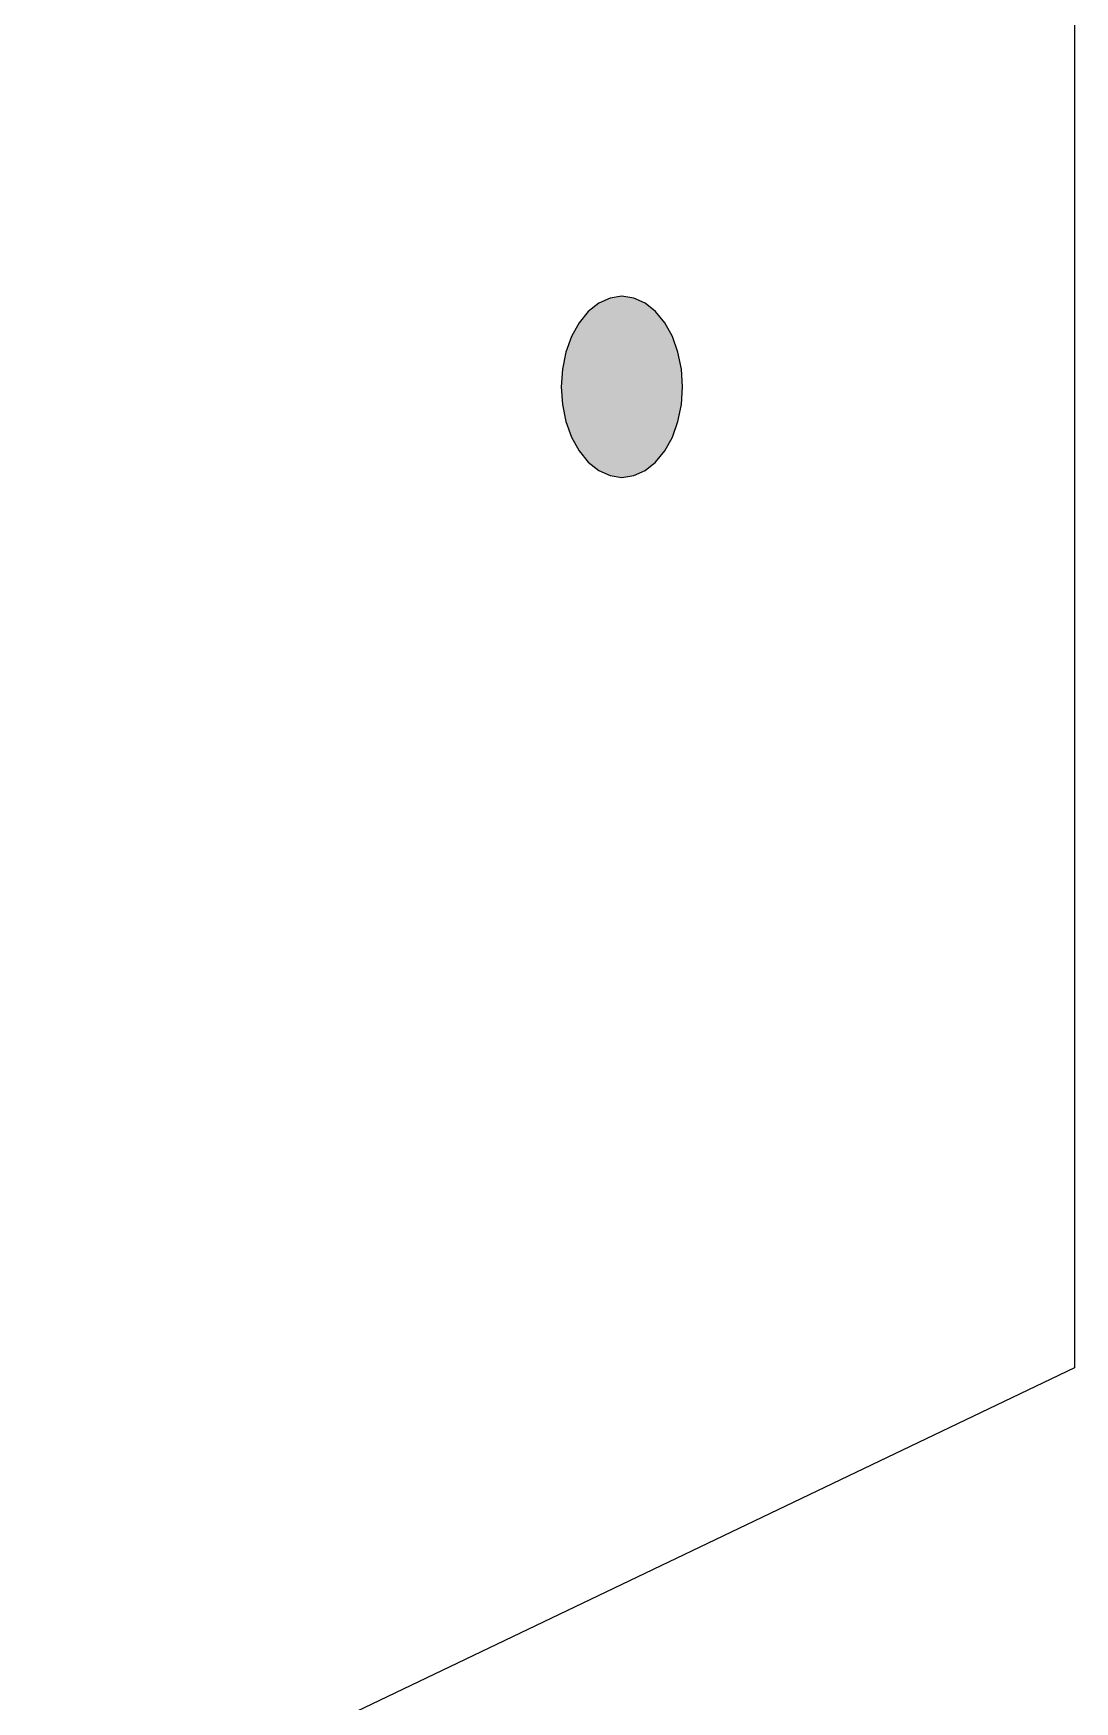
# Model space of a CAD drawing. Extents: x 0 to 420, y 0 to 297.
# Drawn here: x 100.28 to 103.51, y 81.24 to 86.4 of the extents above; entities that cross this region are included whole.
import ezdxf

# ---------------------------------------------------------------- set-up
doc = ezdxf.new("R2010")
doc.units = 0
doc.header["$MEASUREMENT"] = 0
doc.layers.add('ИЗОМЕТРИЯ', color=7, linetype='CONTINUOUS')

# ---------------------------------------------------------------- blocks, each defined once
blk = doc.blocks.new('*U17')
at = {"layer": 'ИЗОМЕТРИЯ'}
for points in [[(102.0211, 85.0572), (102.019, 85.5558), (102.0211, 85.5575)], [(102.0232, 85.0556), (102.0211, 85.5575), (102.0232, 85.559)], [(102.0211, 85.0572), (102.0211, 85.5575), (102.0232, 85.0556)], [(102.0254, 85.0541), (102.0232, 85.559), (102.0254, 85.5606)], [(102.0232, 85.0556), (102.0232, 85.559), (102.0254, 85.0541)], [(102.0275, 85.0526), (102.0254, 85.5606), (102.0275, 85.562)], [(102.0254, 85.0541), (102.0254, 85.5606), (102.0275, 85.0526)], [(102.0297, 85.0511), (102.0275, 85.562), (102.0297, 85.5635)], [(102.0275, 85.0526), (102.0275, 85.562), (102.0297, 85.0511)], [(102.0318, 85.0497), (102.0297, 85.5635), (102.0318, 85.5649)], [(102.0297, 85.0511), (102.0297, 85.5635), (102.0318, 85.0497)], [(102.034, 85.0484), (102.0318, 85.5649), (102.034, 85.5663)], [(102.0318, 85.0497), (102.0318, 85.5649), (102.034, 85.0484)], [(102.0362, 85.047), (102.034, 85.5663), (102.0362, 85.5676)], [(102.034, 85.0484), (102.034, 85.5663), (102.0362, 85.047)], [(102.0384, 85.0458), (102.0362, 85.5676), (102.0384, 85.5689)], [(102.0362, 85.047), (102.0362, 85.5676), (102.0384, 85.0458)], [(102.0406, 85.0445), (102.0384, 85.5689), (102.0406, 85.5701)], [(102.0384, 85.0458), (102.0384, 85.5689), (102.0406, 85.0445)], [(102.0429, 85.0433), (102.0406, 85.5701), (102.0429, 85.5713)], [(102.0406, 85.0445), (102.0406, 85.5701), (102.0429, 85.0433)], [(102.0451, 85.0421), (102.0429, 85.5713), (102.0451, 85.5725)], [(102.0429, 85.0433), (102.0429, 85.5713), (102.0451, 85.0421)], [(102.0473, 85.041), (102.0451, 85.5725), (102.0473, 85.5736)], [(102.0451, 85.0421), (102.0451, 85.5725), (102.0473, 85.041)], [(102.0496, 85.0399), (102.0473, 85.5736), (102.0496, 85.5747)], [(102.0473, 85.041), (102.0473, 85.5736), (102.0496, 85.0399)], [(102.0519, 85.0389), (102.0496, 85.5747), (102.0519, 85.5757)], [(102.0496, 85.0399), (102.0496, 85.5747), (102.0519, 85.0389)], [(102.0541, 85.0379), (102.0519, 85.5757), (102.0541, 85.5767)], [(102.0519, 85.0389), (102.0519, 85.5757), (102.0541, 85.0379)], [(102.0564, 85.037), (102.0541, 85.5767), (102.0564, 85.5777)], [(102.0541, 85.0379), (102.0541, 85.5767), (102.0564, 85.037)], [(102.0587, 85.0361), (102.0564, 85.5777), (102.0587, 85.5785)], [(102.0564, 85.037), (102.0564, 85.5777), (102.0587, 85.0361)], [(102.061, 85.0352), (102.0587, 85.5785), (102.061, 85.5794)], [(102.0587, 85.0361), (102.0587, 85.5785), (102.061, 85.0352)], [(102.0633, 85.0344), (102.061, 85.5794), (102.0633, 85.5802)], [(102.061, 85.0352), (102.061, 85.5794), (102.0633, 85.0344)], [(102.0656, 85.0336), (102.0633, 85.5802), (102.0656, 85.581)], [(102.0633, 85.0344), (102.0633, 85.5802), (102.0656, 85.0336)], [(102.0679, 85.0329), (102.0656, 85.581), (102.0679, 85.5817)], [(102.0656, 85.0336), (102.0656, 85.581), (102.0679, 85.0329)], [(102.0703, 85.0322), (102.0679, 85.5817), (102.0703, 85.5824)], [(102.0679, 85.0329), (102.0679, 85.5817), (102.0703, 85.0322)], [(102.0726, 85.0315), (102.0703, 85.5824), (102.0726, 85.5831)], [(102.0703, 85.0322), (102.0703, 85.5824), (102.0726, 85.0315)], [(102.0749, 85.031), (102.0726, 85.5831), (102.0749, 85.5837)], [(102.0726, 85.0315), (102.0726, 85.5831), (102.0749, 85.031)], [(102.0773, 85.0304), (102.0749, 85.5837), (102.0773, 85.5842)], [(102.0749, 85.031), (102.0749, 85.5837), (102.0773, 85.0304)], [(102.0796, 85.0299), (102.0773, 85.5842), (102.0796, 85.5847)], [(102.0773, 85.0304), (102.0773, 85.5842), (102.0796, 85.0299)], [(102.0819, 85.0294), (102.0796, 85.5847), (102.0819, 85.5852)], [(102.0796, 85.0299), (102.0796, 85.5847), (102.0819, 85.0294)], [(102.0843, 85.029), (102.0819, 85.5852), (102.0843, 85.5856)], [(102.0819, 85.0294), (102.0819, 85.5852), (102.0843, 85.029)], [(102.0867, 85.0286), (102.0843, 85.5856), (102.0867, 85.586)], [(102.0843, 85.029), (102.0843, 85.5856), (102.0867, 85.0286)], [(102.089, 85.0283), (102.0867, 85.586), (102.089, 85.5863)], [(102.0867, 85.0286), (102.0867, 85.586), (102.089, 85.0283)], [(102.0914, 85.028), (102.089, 85.5863), (102.0914, 85.5866)], [(102.089, 85.0283), (102.089, 85.5863), (102.0914, 85.028)], [(102.0937, 85.0278), (102.0914, 85.5866), (102.0937, 85.5869)], [(102.0914, 85.028), (102.0914, 85.5866), (102.0937, 85.0278)], [(102.0961, 85.0275), (102.0937, 85.5869), (102.0961, 85.5871)], [(102.0937, 85.0278), (102.0937, 85.5869), (102.0961, 85.0275)], [(102.0985, 85.0274), (102.0961, 85.5871), (102.0985, 85.5872)], [(102.0961, 85.0275), (102.0961, 85.5871), (102.0985, 85.0274)], [(102.1008, 85.0273), (102.0985, 85.5872), (102.1008, 85.5873)], [(102.0985, 85.0274), (102.0985, 85.5872), (102.1008, 85.0273)], [(102.1032, 85.0272), (102.1008, 85.5873), (102.1032, 85.5874)], [(102.1008, 85.0273), (102.1008, 85.5873), (102.1032, 85.0272)], [(102.1032, 85.0272), (102.1032, 85.5874), (102.1056, 85.0272)], [(101.9733, 85.1086), (101.9716, 85.5035), (101.9733, 85.506)], [(101.975, 85.1062), (101.9733, 85.506), (101.975, 85.5085)], [(101.9733, 85.1086), (101.9733, 85.506), (101.975, 85.1062)], [(101.9767, 85.1037), (101.975, 85.5085), (101.9767, 85.5109)], [(101.975, 85.1062), (101.975, 85.5085), (101.9767, 85.1037)], [(101.9784, 85.1013), (101.9767, 85.5109), (101.9784, 85.5133)], [(101.9767, 85.1037), (101.9767, 85.5109), (101.9784, 85.1013)], [(101.9802, 85.0989), (101.9784, 85.5133), (101.9802, 85.5157)], [(101.9784, 85.1013), (101.9784, 85.5133), (101.9802, 85.0989)], [(101.9819, 85.0966), (101.9802, 85.5157), (101.9819, 85.5181)], [(101.9802, 85.0989), (101.9802, 85.5157), (101.9819, 85.0966)], [(101.9837, 85.0942), (101.9819, 85.5181), (101.9837, 85.5203)], [(101.9819, 85.0966), (101.9819, 85.5181), (101.9837, 85.0942)], [(101.9855, 85.092), (101.9837, 85.5203), (101.9855, 85.5227)], [(101.9837, 85.0942), (101.9837, 85.5203), (101.9855, 85.092)], [(101.9874, 85.0897), (101.9855, 85.5227), (101.9874, 85.5249)], [(101.9855, 85.092), (101.9855, 85.5227), (101.9874, 85.0897)], [(101.9892, 85.0875), (101.9874, 85.5249), (101.9892, 85.5271)], [(101.9874, 85.0897), (101.9874, 85.5249), (101.9892, 85.0875)], [(101.9911, 85.0853), (101.9892, 85.5271), (101.9911, 85.5293)], [(101.9892, 85.0875), (101.9892, 85.5271), (101.9911, 85.0853)], [(101.993, 85.0832), (101.9911, 85.5293), (101.993, 85.5314)], [(101.9911, 85.0853), (101.9911, 85.5293), (101.993, 85.0832)], [(101.9949, 85.0811), (101.993, 85.5314), (101.9949, 85.5335)], [(101.993, 85.0832), (101.993, 85.5314), (101.9949, 85.0811)], [(101.9968, 85.0791), (101.9949, 85.5335), (101.9968, 85.5356)], [(101.9949, 85.0811), (101.9949, 85.5335), (101.9968, 85.0791)], [(101.9987, 85.077), (101.9968, 85.5356), (101.9987, 85.5376)], [(101.9968, 85.0791), (101.9968, 85.5356), (101.9987, 85.077)], [(102.0007, 85.075), (101.9987, 85.5376), (102.0007, 85.5396)], [(101.9987, 85.077), (101.9987, 85.5376), (102.0007, 85.075)], [(102.0026, 85.0731), (102.0007, 85.5396), (102.0026, 85.5415)], [(102.0007, 85.075), (102.0007, 85.5396), (102.0026, 85.0731)], [(102.0046, 85.0712), (102.0026, 85.5415), (102.0046, 85.5435)], [(102.0026, 85.0731), (102.0026, 85.5415), (102.0046, 85.0712)], [(102.0066, 85.0693), (102.0046, 85.5435), (102.0066, 85.5453)], [(102.0046, 85.0712), (102.0046, 85.5435), (102.0066, 85.0693)], [(102.0087, 85.0674), (102.0066, 85.5453), (102.0087, 85.5472)], [(102.0066, 85.0693), (102.0066, 85.5453), (102.0087, 85.0674)], [(102.0107, 85.0656), (102.0087, 85.5472), (102.0107, 85.549)], [(102.0087, 85.0674), (102.0087, 85.5472), (102.0107, 85.0656)], [(102.0127, 85.0639), (102.0107, 85.549), (102.0127, 85.5508)], [(102.0107, 85.0656), (102.0107, 85.549), (102.0127, 85.0639)], [(102.0148, 85.0621), (102.0127, 85.5508), (102.0148, 85.5525)], [(102.0127, 85.0639), (102.0127, 85.5508), (102.0148, 85.0621)], [(102.0169, 85.0604), (102.0148, 85.5525), (102.0169, 85.5542)], [(102.0148, 85.0621), (102.0148, 85.5525), (102.0169, 85.0604)], [(102.019, 85.0588), (102.0169, 85.5542), (102.019, 85.5558)], [(102.0169, 85.0604), (102.0169, 85.5542), (102.019, 85.0588)], [(102.019, 85.0588), (102.019, 85.5558), (102.0211, 85.0572)], [(101.9467, 85.1582), (101.9454, 85.4535), (101.9467, 85.4564)], [(101.948, 85.1552), (101.9467, 85.4564), (101.948, 85.4594)], [(101.9467, 85.1582), (101.9467, 85.4564), (101.948, 85.1552)], [(101.9493, 85.1522), (101.948, 85.4594), (101.9493, 85.4624)], [(101.948, 85.1552), (101.948, 85.4594), (101.9493, 85.1522)], [(101.9506, 85.1493), (101.9493, 85.4624), (101.9506, 85.4653)], [(101.9493, 85.1522), (101.9493, 85.4624), (101.9506, 85.1493)], [(101.9519, 85.1464), (101.9506, 85.4653), (101.9519, 85.4682)], [(101.9506, 85.1493), (101.9506, 85.4653), (101.9519, 85.1464)], [(101.9533, 85.1436), (101.9519, 85.4682), (101.9533, 85.4711)], [(101.9519, 85.1464), (101.9519, 85.4682), (101.9533, 85.1436)], [(101.9547, 85.1407), (101.9533, 85.4711), (101.9547, 85.4739)], [(101.9533, 85.1436), (101.9533, 85.4711), (101.9547, 85.1407)], [(101.9561, 85.1379), (101.9547, 85.4739), (101.9561, 85.4768)], [(101.9547, 85.1407), (101.9547, 85.4739), (101.9561, 85.1379)], [(101.9576, 85.135), (101.9561, 85.4768), (101.9576, 85.4796)], [(101.9561, 85.1379), (101.9561, 85.4768), (101.9576, 85.135)], [(101.959, 85.1323), (101.9576, 85.4796), (101.959, 85.4824)], [(101.9576, 85.135), (101.9576, 85.4796), (101.959, 85.1323)], [(101.9605, 85.1295), (101.959, 85.4824), (101.9605, 85.4851)], [(101.959, 85.1323), (101.959, 85.4824), (101.9605, 85.1295)], [(101.962, 85.1268), (101.9605, 85.4851), (101.962, 85.4878)], [(101.9605, 85.1295), (101.9605, 85.4851), (101.962, 85.1268)], [(101.9636, 85.1241), (101.962, 85.4878), (101.9636, 85.4905)], [(101.962, 85.1268), (101.962, 85.4878), (101.9636, 85.1241)], [(101.9651, 85.1215), (101.9636, 85.4905), (101.9651, 85.4932)], [(101.9636, 85.1241), (101.9636, 85.4905), (101.9651, 85.1215)], [(101.9667, 85.1188), (101.9651, 85.4932), (101.9667, 85.4958)], [(101.9651, 85.1215), (101.9651, 85.4932), (101.9667, 85.1188)], [(101.9683, 85.1163), (101.9667, 85.4958), (101.9683, 85.4984)], [(101.9667, 85.1188), (101.9667, 85.4958), (101.9683, 85.1163)], [(101.97, 85.1137), (101.9683, 85.4984), (101.97, 85.5009)], [(101.9683, 85.1163), (101.9683, 85.4984), (101.97, 85.1137)], [(101.9716, 85.1111), (101.97, 85.5009), (101.9716, 85.5035)], [(101.97, 85.1137), (101.97, 85.5009), (101.9716, 85.1111)], [(101.9716, 85.1111), (101.9716, 85.5035), (101.9733, 85.1086)], [(101.9291, 85.2121), (101.9283, 85.3992), (101.9291, 85.4026)], [(101.9299, 85.2087), (101.9291, 85.4026), (101.9299, 85.4058)], [(101.9291, 85.2121), (101.9291, 85.4026), (101.9299, 85.2087)], [(101.9307, 85.2055), (101.9299, 85.4058), (101.9307, 85.4092)], [(101.9299, 85.2087), (101.9299, 85.4058), (101.9307, 85.2055)], [(101.9316, 85.2022), (101.9307, 85.4092), (101.9316, 85.4124)], [(101.9307, 85.2055), (101.9307, 85.4092), (101.9316, 85.2022)], [(101.9325, 85.1989), (101.9316, 85.4124), (101.9325, 85.4157)], [(101.9316, 85.2022), (101.9316, 85.4124), (101.9325, 85.1989)], [(101.9334, 85.1956), (101.9325, 85.4157), (101.9334, 85.4189)], [(101.9325, 85.1989), (101.9325, 85.4157), (101.9334, 85.1956)], [(101.9344, 85.1925), (101.9334, 85.4189), (101.9344, 85.4222)], [(101.9334, 85.1956), (101.9334, 85.4189), (101.9344, 85.1925)], [(101.9354, 85.1892), (101.9344, 85.4222), (101.9354, 85.4254)], [(101.9344, 85.1925), (101.9344, 85.4222), (101.9354, 85.1892)], [(101.9364, 85.1861), (101.9354, 85.4254), (101.9364, 85.4286)], [(101.9354, 85.1892), (101.9354, 85.4254), (101.9364, 85.1861)], [(101.9374, 85.1828), (101.9364, 85.4286), (101.9374, 85.4318)], [(101.9364, 85.1861), (101.9364, 85.4286), (101.9374, 85.1828)], [(101.9385, 85.1797), (101.9374, 85.4318), (101.9385, 85.435)], [(101.9374, 85.1828), (101.9374, 85.4318), (101.9385, 85.1797)], [(101.9396, 85.1765), (101.9385, 85.435), (101.9396, 85.438)], [(101.9385, 85.1797), (101.9385, 85.435), (101.9396, 85.1765)], [(101.9407, 85.1735), (101.9396, 85.438), (101.9407, 85.4412)], [(101.9396, 85.1765), (101.9396, 85.438), (101.9407, 85.1735)], [(101.9419, 85.1703), (101.9407, 85.4412), (101.9419, 85.4443)], [(101.9407, 85.1735), (101.9407, 85.4412), (101.9419, 85.1703)], [(101.943, 85.1673), (101.9419, 85.4443), (101.943, 85.4474)], [(101.9419, 85.1703), (101.9419, 85.4443), (101.943, 85.1673)], [(101.9442, 85.1642), (101.943, 85.4474), (101.9442, 85.4504)], [(101.943, 85.1673), (101.943, 85.4474), (101.9442, 85.1642)], [(101.9454, 85.1612), (101.9442, 85.4504), (101.9454, 85.4535)], [(101.9442, 85.1642), (101.9442, 85.4504), (101.9454, 85.1612)], [(101.9454, 85.1612), (101.9454, 85.4535), (101.9467, 85.1582)], [(101.9202, 85.2633), (101.9199, 85.3478), (101.9202, 85.3512)], [(101.9206, 85.26), (101.9202, 85.3512), (101.9206, 85.3548)], [(101.9202, 85.2633), (101.9202, 85.3512), (101.9206, 85.26)], [(101.921, 85.2564), (101.9206, 85.3548), (101.921, 85.3582)], [(101.9206, 85.26), (101.9206, 85.3548), (101.921, 85.2564)], [(101.9215, 85.253), (101.921, 85.3582), (101.9215, 85.3617)], [(101.921, 85.2564), (101.921, 85.3582), (101.9215, 85.253)], [(101.9219, 85.2494), (101.9215, 85.3617), (101.9219, 85.3651)], [(101.9215, 85.253), (101.9215, 85.3617), (101.9219, 85.2494)], [(101.9224, 85.2461), (101.9219, 85.3651), (101.9224, 85.3687)], [(101.9219, 85.2494), (101.9219, 85.3651), (101.9224, 85.2461)], [(101.923, 85.2425), (101.9224, 85.3687), (101.923, 85.372)], [(101.9224, 85.2461), (101.9224, 85.3687), (101.923, 85.2425)], [(101.9235, 85.2392), (101.923, 85.372), (101.9235, 85.3755)], [(101.923, 85.2425), (101.923, 85.372), (101.9235, 85.2392)], [(101.9241, 85.2357), (101.9235, 85.3755), (101.9241, 85.3789)], [(101.9235, 85.2392), (101.9235, 85.3755), (101.9241, 85.2357)], [(101.9247, 85.2323), (101.9241, 85.3789), (101.9247, 85.3824)], [(101.9241, 85.2357), (101.9241, 85.3789), (101.9247, 85.2323)], [(101.9254, 85.2289), (101.9247, 85.3824), (101.9254, 85.3857)], [(101.9247, 85.2323), (101.9247, 85.3824), (101.9254, 85.2289)], [(101.9261, 85.2255), (101.9254, 85.3857), (101.9261, 85.3892)], [(101.9254, 85.2289), (101.9254, 85.3857), (101.9261, 85.2255)], [(101.9268, 85.2221), (101.9261, 85.3892), (101.9268, 85.3925)], [(101.9261, 85.2255), (101.9261, 85.3892), (101.9268, 85.2221)], [(101.9275, 85.2188), (101.9268, 85.3925), (101.9275, 85.3959)], [(101.9268, 85.2221), (101.9268, 85.3925), (101.9275, 85.2188)], [(101.9283, 85.2154), (101.9275, 85.3959), (101.9283, 85.3992)], [(101.9275, 85.2188), (101.9275, 85.3959), (101.9283, 85.2154)], [(101.9283, 85.2154), (101.9283, 85.3992), (101.9291, 85.2121)], [(101.918, 85.2985), (101.9179, 85.3126), (101.918, 85.3154)], [(101.9179, 85.3032), (101.9179, 85.3055), (101.9179, 85.3126)], [(101.9179, 85.3032), (101.9179, 85.3126), (101.918, 85.2985)], [(101.9181, 85.2955), (101.918, 85.3154), (101.9181, 85.3197)], [(101.918, 85.2985), (101.918, 85.3154), (101.9181, 85.2955)], [(101.9182, 85.2914), (101.9181, 85.3197), (101.9182, 85.3228)], [(101.9181, 85.2955), (101.9181, 85.3197), (101.9182, 85.2914)], [(101.9183, 85.2882), (101.9182, 85.3228), (101.9183, 85.3267)], [(101.9182, 85.2914), (101.9182, 85.3228), (101.9183, 85.2882)], [(101.9185, 85.2844), (101.9183, 85.3267), (101.9185, 85.33)], [(101.9183, 85.2882), (101.9183, 85.3267), (101.9185, 85.2844)], [(101.9187, 85.2811), (101.9185, 85.33), (101.9187, 85.3338)], [(101.9185, 85.2844), (101.9185, 85.33), (101.9187, 85.2811)], [(101.919, 85.2773), (101.9187, 85.3338), (101.919, 85.3371)], [(101.9187, 85.2811), (101.9187, 85.3338), (101.919, 85.2773)], [(101.9192, 85.274), (101.919, 85.3371), (101.9192, 85.3408)], [(101.919, 85.2773), (101.919, 85.3371), (101.9192, 85.274)], [(101.9195, 85.2703), (101.9192, 85.3408), (101.9195, 85.3441)], [(101.9192, 85.274), (101.9192, 85.3408), (101.9195, 85.2703)], [(101.9199, 85.267), (101.9195, 85.3441), (101.9199, 85.3478)], [(101.9195, 85.2703), (101.9195, 85.3441), (101.9199, 85.267)], [(101.9199, 85.267), (101.9199, 85.3478), (101.9202, 85.2633)]]:
    blk.add_solid(points, dxfattribs=at)
at = {"layer": 'ИЗОМЕТРИЯ', "extrusion": (0, 0, -1)}
for points in [[(-102.1056, 85.0272), (-102.1032, 85.5874), (-102.1056, 85.5874)], [(-102.1056, 85.0272), (-102.1056, 85.5874), (-102.1079, 85.0272)], [(-102.1079, 85.0272), (-102.1056, 85.5874), (-102.1079, 85.5874)], [(-102.1079, 85.0272), (-102.1079, 85.5874), (-102.1103, 85.0273)], [(-102.1103, 85.0273), (-102.1079, 85.5874), (-102.1103, 85.5873)], [(-102.1103, 85.0273), (-102.1103, 85.5873), (-102.1127, 85.0274)], [(-102.1127, 85.0274), (-102.1103, 85.5873), (-102.1127, 85.5872)], [(-102.1127, 85.0274), (-102.1127, 85.5872), (-102.115, 85.0275)], [(-102.115, 85.0275), (-102.1127, 85.5872), (-102.115, 85.5871)], [(-102.115, 85.0275), (-102.115, 85.5871), (-102.1174, 85.0278)], [(-102.1174, 85.0278), (-102.115, 85.5871), (-102.1174, 85.5869)], [(-102.1174, 85.0278), (-102.1174, 85.5869), (-102.1198, 85.028)], [(-102.1198, 85.028), (-102.1174, 85.5869), (-102.1198, 85.5866)], [(-102.1198, 85.028), (-102.1198, 85.5866), (-102.1221, 85.0283)], [(-102.1221, 85.0283), (-102.1198, 85.5866), (-102.1221, 85.5863)], [(-102.1221, 85.0283), (-102.1221, 85.5863), (-102.1245, 85.0286)], [(-102.1245, 85.0286), (-102.1221, 85.5863), (-102.1245, 85.586)], [(-102.1245, 85.0286), (-102.1245, 85.586), (-102.1268, 85.029)], [(-102.1268, 85.029), (-102.1245, 85.586), (-102.1268, 85.5856)], [(-102.1268, 85.029), (-102.1268, 85.5856), (-102.1292, 85.0294)], [(-102.1292, 85.0294), (-102.1268, 85.5856), (-102.1292, 85.5852)], [(-102.1292, 85.0294), (-102.1292, 85.5852), (-102.1315, 85.0299)], [(-102.1315, 85.0299), (-102.1292, 85.5852), (-102.1315, 85.5847)], [(-102.1315, 85.0299), (-102.1315, 85.5847), (-102.1339, 85.0304)], [(-102.1339, 85.0304), (-102.1315, 85.5847), (-102.1339, 85.5842)], [(-102.1339, 85.0304), (-102.1339, 85.5842), (-102.1362, 85.031)], [(-102.1362, 85.031), (-102.1339, 85.5842), (-102.1362, 85.5837)], [(-102.1362, 85.031), (-102.1362, 85.5837), (-102.1385, 85.0315)], [(-102.1385, 85.0315), (-102.1362, 85.5837), (-102.1385, 85.5831)], [(-102.1385, 85.0315), (-102.1385, 85.5831), (-102.1409, 85.0322)], [(-102.1409, 85.0322), (-102.1385, 85.5831), (-102.1409, 85.5824)], [(-102.1409, 85.0322), (-102.1409, 85.5824), (-102.1432, 85.0329)], [(-102.1432, 85.0329), (-102.1409, 85.5824), (-102.1432, 85.5817)], [(-102.1432, 85.0329), (-102.1432, 85.5817), (-102.1455, 85.0336)], [(-102.1455, 85.0336), (-102.1432, 85.5817), (-102.1455, 85.581)], [(-102.1455, 85.0336), (-102.1455, 85.581), (-102.1478, 85.0344)], [(-102.1478, 85.0344), (-102.1455, 85.581), (-102.1478, 85.5802)], [(-102.1478, 85.0344), (-102.1478, 85.5802), (-102.1501, 85.0352)], [(-102.1501, 85.0352), (-102.1478, 85.5802), (-102.1501, 85.5794)], [(-102.1501, 85.0352), (-102.1501, 85.5794), (-102.1524, 85.0361)], [(-102.1524, 85.0361), (-102.1501, 85.5794), (-102.1524, 85.5785)], [(-102.1524, 85.0361), (-102.1524, 85.5785), (-102.1547, 85.037)], [(-102.1547, 85.037), (-102.1524, 85.5785), (-102.1547, 85.5777)], [(-102.1547, 85.037), (-102.1547, 85.5777), (-102.157, 85.0379)], [(-102.157, 85.0379), (-102.1547, 85.5777), (-102.157, 85.5767)], [(-102.157, 85.0379), (-102.157, 85.5767), (-102.1593, 85.0389)], [(-102.1593, 85.0389), (-102.157, 85.5767), (-102.1593, 85.5757)], [(-102.1593, 85.0389), (-102.1593, 85.5757), (-102.1615, 85.0399)], [(-102.1615, 85.0399), (-102.1593, 85.5757), (-102.1615, 85.5747)], [(-102.1615, 85.0399), (-102.1615, 85.5747), (-102.1638, 85.041)], [(-102.1638, 85.041), (-102.1615, 85.5747), (-102.1638, 85.5736)], [(-102.1638, 85.041), (-102.1638, 85.5736), (-102.166, 85.0421)], [(-102.166, 85.0421), (-102.1638, 85.5736), (-102.166, 85.5725)], [(-102.166, 85.0421), (-102.166, 85.5725), (-102.1683, 85.0433)], [(-102.1683, 85.0433), (-102.166, 85.5725), (-102.1683, 85.5713)], [(-102.1683, 85.0433), (-102.1683, 85.5713), (-102.1705, 85.0445)], [(-102.1705, 85.0445), (-102.1683, 85.5713), (-102.1705, 85.5701)], [(-102.1705, 85.0445), (-102.1705, 85.5701), (-102.1727, 85.0458)], [(-102.1727, 85.0458), (-102.1705, 85.5701), (-102.1727, 85.5689)], [(-102.1727, 85.0458), (-102.1727, 85.5689), (-102.1749, 85.047)], [(-102.1749, 85.047), (-102.1727, 85.5689), (-102.1749, 85.5676)], [(-102.1749, 85.047), (-102.1749, 85.5676), (-102.1771, 85.0484)], [(-102.1771, 85.0484), (-102.1749, 85.5676), (-102.1771, 85.5663)], [(-102.1771, 85.0484), (-102.1771, 85.5663), (-102.1793, 85.0497)], [(-102.1793, 85.0497), (-102.1771, 85.5663), (-102.1793, 85.5649)], [(-102.1793, 85.0497), (-102.1793, 85.5649), (-102.1815, 85.0511)], [(-102.1815, 85.0511), (-102.1793, 85.5649), (-102.1815, 85.5635)], [(-102.1815, 85.0511), (-102.1815, 85.5635), (-102.1836, 85.0526)], [(-102.1836, 85.0526), (-102.1815, 85.5635), (-102.1836, 85.562)], [(-102.1836, 85.0526), (-102.1836, 85.562), (-102.1858, 85.0541)], [(-102.1858, 85.0541), (-102.1836, 85.562), (-102.1858, 85.5606)], [(-102.1858, 85.0541), (-102.1858, 85.5606), (-102.1879, 85.0556)], [(-102.1879, 85.0556), (-102.1858, 85.5606), (-102.1879, 85.559)], [(-102.1879, 85.0556), (-102.1879, 85.559), (-102.19, 85.0572)], [(-102.19, 85.0572), (-102.1879, 85.559), (-102.19, 85.5575)], [(-102.19, 85.0572), (-102.19, 85.5575), (-102.1921, 85.0588)], [(-102.1921, 85.0588), (-102.19, 85.5575), (-102.1921, 85.5558)], [(-102.1921, 85.0588), (-102.1921, 85.5558), (-102.1942, 85.0604)], [(-102.1942, 85.0604), (-102.1921, 85.5558), (-102.1942, 85.5542)], [(-102.1942, 85.0604), (-102.1942, 85.5542), (-102.1963, 85.0621)], [(-102.1963, 85.0621), (-102.1942, 85.5542), (-102.1963, 85.5525)], [(-102.1963, 85.0621), (-102.1963, 85.5525), (-102.1984, 85.0639)], [(-102.1984, 85.0639), (-102.1963, 85.5525), (-102.1984, 85.5508)], [(-102.1984, 85.0639), (-102.1984, 85.5508), (-102.2004, 85.0656)], [(-102.2004, 85.0656), (-102.1984, 85.5508), (-102.2004, 85.549)], [(-102.2004, 85.0656), (-102.2004, 85.549), (-102.2025, 85.0674)], [(-102.2025, 85.0674), (-102.2004, 85.549), (-102.2025, 85.5472)], [(-102.2025, 85.0674), (-102.2025, 85.5472), (-102.2045, 85.0693)], [(-102.2045, 85.0693), (-102.2025, 85.5472), (-102.2045, 85.5453)], [(-102.2045, 85.0693), (-102.2045, 85.5453), (-102.2065, 85.0712)], [(-102.2065, 85.0712), (-102.2045, 85.5453), (-102.2065, 85.5435)], [(-102.2065, 85.0712), (-102.2065, 85.5435), (-102.2085, 85.0731)], [(-102.2085, 85.0731), (-102.2065, 85.5435), (-102.2085, 85.5415)], [(-102.2085, 85.0731), (-102.2085, 85.5415), (-102.2104, 85.075)], [(-102.2104, 85.075), (-102.2085, 85.5415), (-102.2104, 85.5396)], [(-102.2104, 85.075), (-102.2104, 85.5396), (-102.2124, 85.077)], [(-102.2124, 85.077), (-102.2104, 85.5396), (-102.2124, 85.5376)], [(-102.2124, 85.077), (-102.2124, 85.5376), (-102.2143, 85.0791)], [(-102.2143, 85.0791), (-102.2124, 85.5376), (-102.2143, 85.5356)], [(-102.2143, 85.0791), (-102.2143, 85.5356), (-102.2163, 85.0811)], [(-102.2163, 85.0811), (-102.2143, 85.5356), (-102.2163, 85.5335)], [(-102.2163, 85.0811), (-102.2163, 85.5335), (-102.2182, 85.0832)], [(-102.2182, 85.0832), (-102.2163, 85.5335), (-102.2182, 85.5314)], [(-102.2182, 85.0832), (-102.2182, 85.5314), (-102.2201, 85.0853)], [(-102.2201, 85.0853), (-102.2182, 85.5314), (-102.2201, 85.5293)], [(-102.2201, 85.0853), (-102.2201, 85.5293), (-102.2219, 85.0875)], [(-102.2219, 85.0875), (-102.2201, 85.5293), (-102.2219, 85.5271)], [(-102.2219, 85.0875), (-102.2219, 85.5271), (-102.2238, 85.0897)], [(-102.2238, 85.0897), (-102.2219, 85.5271), (-102.2238, 85.5249)], [(-102.2238, 85.0897), (-102.2238, 85.5249), (-102.2256, 85.092)], [(-102.2256, 85.092), (-102.2238, 85.5249), (-102.2256, 85.5227)], [(-102.2256, 85.092), (-102.2256, 85.5227), (-102.2274, 85.0942)], [(-102.2274, 85.0942), (-102.2256, 85.5227), (-102.2274, 85.5203)], [(-102.2274, 85.0942), (-102.2274, 85.5203), (-102.2292, 85.0966)], [(-102.2292, 85.0966), (-102.2274, 85.5203), (-102.2292, 85.5181)], [(-102.2292, 85.0966), (-102.2292, 85.5181), (-102.231, 85.0989)], [(-102.231, 85.0989), (-102.2292, 85.5181), (-102.231, 85.5157)], [(-102.231, 85.0989), (-102.231, 85.5157), (-102.2327, 85.1013)], [(-102.2327, 85.1013), (-102.231, 85.5157), (-102.2327, 85.5133)], [(-102.2327, 85.1013), (-102.2327, 85.5133), (-102.2345, 85.1037)], [(-102.2345, 85.1037), (-102.2327, 85.5133), (-102.2345, 85.5109)], [(-102.2345, 85.1037), (-102.2345, 85.5109), (-102.2362, 85.1062)], [(-102.2362, 85.1062), (-102.2345, 85.5109), (-102.2362, 85.5085)], [(-102.2362, 85.1062), (-102.2362, 85.5085), (-102.2379, 85.1086)], [(-102.2379, 85.1086), (-102.2362, 85.5085), (-102.2379, 85.506)], [(-102.2379, 85.1086), (-102.2379, 85.506), (-102.2395, 85.1111)], [(-102.2395, 85.1111), (-102.2379, 85.506), (-102.2395, 85.5035)], [(-102.2395, 85.1111), (-102.2395, 85.5035), (-102.2412, 85.1137)], [(-102.2412, 85.1137), (-102.2395, 85.5035), (-102.2412, 85.5009)], [(-102.2412, 85.1137), (-102.2412, 85.5009), (-102.2428, 85.1163)], [(-102.2428, 85.1163), (-102.2412, 85.5009), (-102.2428, 85.4984)], [(-102.2428, 85.1163), (-102.2428, 85.4984), (-102.2444, 85.1188)], [(-102.2444, 85.1188), (-102.2428, 85.4984), (-102.2444, 85.4958)], [(-102.2444, 85.1188), (-102.2444, 85.4958), (-102.246, 85.1215)], [(-102.246, 85.1215), (-102.2444, 85.4958), (-102.246, 85.4932)], [(-102.246, 85.1215), (-102.246, 85.4932), (-102.2475, 85.1241)], [(-102.2475, 85.1241), (-102.246, 85.4932), (-102.2475, 85.4905)], [(-102.2475, 85.1241), (-102.2475, 85.4905), (-102.2491, 85.1268)], [(-102.2491, 85.1268), (-102.2475, 85.4905), (-102.2491, 85.4878)], [(-102.2491, 85.1268), (-102.2491, 85.4878), (-102.2506, 85.1295)], [(-102.2506, 85.1295), (-102.2491, 85.4878), (-102.2506, 85.4851)], [(-102.2506, 85.1295), (-102.2506, 85.4851), (-102.2521, 85.1323)], [(-102.2521, 85.1323), (-102.2506, 85.4851), (-102.2521, 85.4824)], [(-102.2521, 85.1323), (-102.2521, 85.4824), (-102.2536, 85.135)], [(-102.2536, 85.135), (-102.2521, 85.4824), (-102.2536, 85.4796)], [(-102.2536, 85.135), (-102.2536, 85.4796), (-102.255, 85.1379)], [(-102.255, 85.1379), (-102.2536, 85.4796), (-102.255, 85.4768)], [(-102.255, 85.1379), (-102.255, 85.4768), (-102.2564, 85.1407)], [(-102.2564, 85.1407), (-102.255, 85.4768), (-102.2564, 85.4739)], [(-102.2564, 85.1407), (-102.2564, 85.4739), (-102.2578, 85.1436)], [(-102.2578, 85.1436), (-102.2564, 85.4739), (-102.2578, 85.4711)], [(-102.2578, 85.1436), (-102.2578, 85.4711), (-102.2592, 85.1464)], [(-102.2592, 85.1464), (-102.2578, 85.4711), (-102.2592, 85.4682)], [(-102.2592, 85.1464), (-102.2592, 85.4682), (-102.2605, 85.1493)], [(-102.2605, 85.1493), (-102.2592, 85.4682), (-102.2605, 85.4653)], [(-102.2605, 85.1493), (-102.2605, 85.4653), (-102.2619, 85.1522)], [(-102.2619, 85.1522), (-102.2605, 85.4653), (-102.2619, 85.4624)], [(-102.2619, 85.1522), (-102.2619, 85.4624), (-102.2632, 85.1552)], [(-102.2632, 85.1552), (-102.2619, 85.4624), (-102.2632, 85.4594)], [(-102.2632, 85.1552), (-102.2632, 85.4594), (-102.2644, 85.1582)], [(-102.2644, 85.1582), (-102.2632, 85.4594), (-102.2644, 85.4564)], [(-102.2644, 85.1582), (-102.2644, 85.4564), (-102.2657, 85.1612)], [(-102.2657, 85.1612), (-102.2644, 85.4564), (-102.2657, 85.4535)], [(-102.2657, 85.1612), (-102.2657, 85.4535), (-102.2669, 85.1642)], [(-102.2669, 85.1642), (-102.2657, 85.4535), (-102.2669, 85.4504)], [(-102.2669, 85.1642), (-102.2669, 85.4504), (-102.2681, 85.1673)], [(-102.2681, 85.1673), (-102.2669, 85.4504), (-102.2681, 85.4474)], [(-102.2681, 85.1673), (-102.2681, 85.4474), (-102.2693, 85.1703)], [(-102.2693, 85.1703), (-102.2681, 85.4474), (-102.2693, 85.4443)], [(-102.2693, 85.1703), (-102.2693, 85.4443), (-102.2704, 85.1735)], [(-102.2704, 85.1735), (-102.2693, 85.4443), (-102.2704, 85.4412)], [(-102.2704, 85.1735), (-102.2704, 85.4412), (-102.2715, 85.1765)], [(-102.2715, 85.1765), (-102.2704, 85.4412), (-102.2715, 85.438)], [(-102.2715, 85.1765), (-102.2715, 85.438), (-102.2726, 85.1797)], [(-102.2726, 85.1797), (-102.2715, 85.438), (-102.2726, 85.435)], [(-102.2726, 85.1797), (-102.2726, 85.435), (-102.2737, 85.1828)], [(-102.2737, 85.1828), (-102.2726, 85.435), (-102.2737, 85.4318)], [(-102.2737, 85.1828), (-102.2737, 85.4318), (-102.2747, 85.1861)], [(-102.2747, 85.1861), (-102.2737, 85.4318), (-102.2747, 85.4286)], [(-102.2747, 85.1861), (-102.2747, 85.4286), (-102.2757, 85.1892)], [(-102.2757, 85.1892), (-102.2747, 85.4286), (-102.2757, 85.4254)], [(-102.2757, 85.1892), (-102.2757, 85.4254), (-102.2767, 85.1925)], [(-102.2767, 85.1925), (-102.2757, 85.4254), (-102.2767, 85.4222)], [(-102.2767, 85.1925), (-102.2767, 85.4222), (-102.2777, 85.1956)], [(-102.2777, 85.1956), (-102.2767, 85.4222), (-102.2777, 85.4189)], [(-102.2777, 85.1956), (-102.2777, 85.4189), (-102.2786, 85.1989)], [(-102.2786, 85.1989), (-102.2777, 85.4189), (-102.2786, 85.4157)], [(-102.2786, 85.1989), (-102.2786, 85.4157), (-102.2795, 85.2022)], [(-102.2795, 85.2022), (-102.2786, 85.4157), (-102.2795, 85.4124)], [(-102.2795, 85.2022), (-102.2795, 85.4124), (-102.2804, 85.2055)], [(-102.2804, 85.2055), (-102.2795, 85.4124), (-102.2804, 85.4092)], [(-102.2804, 85.2055), (-102.2804, 85.4092), (-102.2812, 85.2087)], [(-102.2812, 85.2087), (-102.2804, 85.4092), (-102.2812, 85.4058)], [(-102.2812, 85.2087), (-102.2812, 85.4058), (-102.2821, 85.2121)], [(-102.2821, 85.2121), (-102.2812, 85.4058), (-102.2821, 85.4026)], [(-102.2821, 85.2121), (-102.2821, 85.4026), (-102.2829, 85.2154)], [(-102.2829, 85.2154), (-102.2821, 85.4026), (-102.2829, 85.3992)], [(-102.2829, 85.2154), (-102.2829, 85.3992), (-102.2836, 85.2188)], [(-102.2836, 85.2188), (-102.2829, 85.3992), (-102.2836, 85.3959)], [(-102.2836, 85.2188), (-102.2836, 85.3959), (-102.2844, 85.2221)], [(-102.2844, 85.2221), (-102.2836, 85.3959), (-102.2844, 85.3925)], [(-102.2844, 85.2221), (-102.2844, 85.3925), (-102.2851, 85.2255)], [(-102.2851, 85.2255), (-102.2844, 85.3925), (-102.2851, 85.3892)], [(-102.2851, 85.2255), (-102.2851, 85.3892), (-102.2857, 85.2289)], [(-102.2857, 85.2289), (-102.2851, 85.3892), (-102.2857, 85.3857)], [(-102.2857, 85.2289), (-102.2857, 85.3857), (-102.2864, 85.2323)], [(-102.2864, 85.2323), (-102.2857, 85.3857), (-102.2864, 85.3824)], [(-102.2864, 85.2323), (-102.2864, 85.3824), (-102.287, 85.2357)], [(-102.287, 85.2357), (-102.2864, 85.3824), (-102.287, 85.3789)], [(-102.287, 85.2357), (-102.287, 85.3789), (-102.2876, 85.2392)], [(-102.2876, 85.2392), (-102.287, 85.3789), (-102.2876, 85.3755)], [(-102.2876, 85.2392), (-102.2876, 85.3755), (-102.2882, 85.2425)], [(-102.2882, 85.2425), (-102.2876, 85.3755), (-102.2882, 85.372)], [(-102.2882, 85.2425), (-102.2882, 85.372), (-102.2887, 85.2461)], [(-102.2887, 85.2461), (-102.2882, 85.372), (-102.2887, 85.3687)], [(-102.2887, 85.2461), (-102.2887, 85.3687), (-102.2892, 85.2494)], [(-102.2892, 85.2494), (-102.2887, 85.3687), (-102.2892, 85.3651)], [(-102.2892, 85.2494), (-102.2892, 85.3651), (-102.2897, 85.253)], [(-102.2897, 85.253), (-102.2892, 85.3651), (-102.2897, 85.3617)], [(-102.2897, 85.253), (-102.2897, 85.3617), (-102.2901, 85.2564)], [(-102.2901, 85.2564), (-102.2897, 85.3617), (-102.2901, 85.3582)], [(-102.2901, 85.2564), (-102.2901, 85.3582), (-102.2905, 85.26)], [(-102.2905, 85.26), (-102.2901, 85.3582), (-102.2905, 85.3548)], [(-102.2905, 85.26), (-102.2905, 85.3548), (-102.2909, 85.2633)], [(-102.2909, 85.2633), (-102.2905, 85.3548), (-102.2909, 85.3512)], [(-102.2909, 85.2633), (-102.2909, 85.3512), (-102.2913, 85.267)], [(-102.2913, 85.267), (-102.2909, 85.3512), (-102.2913, 85.3478)], [(-102.2913, 85.267), (-102.2913, 85.3478), (-102.2916, 85.2703)], [(-102.2916, 85.2703), (-102.2913, 85.3478), (-102.2916, 85.3441)], [(-102.2916, 85.2703), (-102.2916, 85.3441), (-102.2919, 85.274)], [(-102.2919, 85.274), (-102.2916, 85.3441), (-102.2919, 85.3408)], [(-102.2919, 85.274), (-102.2919, 85.3408), (-102.2922, 85.2773)], [(-102.2922, 85.2773), (-102.2919, 85.3408), (-102.2922, 85.3371)], [(-102.2922, 85.2773), (-102.2922, 85.3371), (-102.2924, 85.2811)], [(-102.2924, 85.2811), (-102.2922, 85.3371), (-102.2924, 85.3338)], [(-102.2924, 85.2811), (-102.2924, 85.3338), (-102.2926, 85.2844)], [(-102.2926, 85.2844), (-102.2924, 85.3338), (-102.2926, 85.33)], [(-102.2926, 85.2844), (-102.2926, 85.33), (-102.2928, 85.2882)], [(-102.2928, 85.2882), (-102.2926, 85.33), (-102.2928, 85.3267)], [(-102.2928, 85.2882), (-102.2928, 85.3267), (-102.2929, 85.2914)], [(-102.2929, 85.2914), (-102.2928, 85.3267), (-102.2929, 85.3228)], [(-102.2929, 85.2914), (-102.2929, 85.3228), (-102.2931, 85.2955)], [(-102.2931, 85.2955), (-102.2929, 85.3228), (-102.2931, 85.3197)], [(-102.2931, 85.2955), (-102.2931, 85.3197), (-102.2932, 85.2985)], [(-102.2932, 85.2985), (-102.2931, 85.3197), (-102.2932, 85.3154)], [(-102.2932, 85.2985), (-102.2932, 85.3154), (-102.2932, 85.3032)], [(-102.2932, 85.3032), (-102.2932, 85.3154), (-102.2932, 85.3126)], [(-102.2932, 85.3032), (-102.2932, 85.3126), (-102.2932, 85.3055)]]:
    blk.add_solid(points, dxfattribs=at)

msp = doc.modelspace()

# ---------------------------------------------------------------- linework, layer by layer
at = {"layer": 'ИЗОМЕТРИЯ', "linetype": 'Continuous'}
for p, q in [((103.506188, 96.839125), (103.506188, 82.272625)), ((103.506188, 82.272625), (97.063312, 79.19125))]:
    msp.add_line(p, q, dxfattribs=at)
at = {"layer": 'ИЗОМЕТРИЯ'}
msp.add_lwpolyline([(102.105562, 85.027188), (102.142177, 85.032571), (102.177385, 85.048511), (102.209834, 85.074398), (102.238274, 85.109235), (102.261615, 85.151684), (102.278959, 85.200114), (102.289639, 85.252663), (102.293246, 85.307313), (102.289639, 85.361963), (102.278959, 85.414512), (102.261615, 85.462942), (102.238274, 85.505391), (102.209834, 85.540228), (102.177385, 85.566115), (102.142177, 85.582055), (102.105562, 85.587438), (102.068947, 85.582055), (102.033739, 85.566115), (102.001291, 85.540228), (101.97285, 85.505391), (101.949509, 85.462942), (101.932165, 85.414512), (101.921485, 85.361963), (101.917878, 85.307313), (101.921485, 85.252663), (101.932165, 85.200114), (101.949509, 85.151684), (101.97285, 85.109235), (102.00129, 85.074398), (102.033738, 85.048511), (102.068947, 85.032571), (102.105562, 85.027188)], dxfattribs=at)

# ---------------------------------------------------------------- block references
msp.add_blockref('*U17', (0, 0), dxfattribs=at)

doc.saveas('drawing.dxf')
